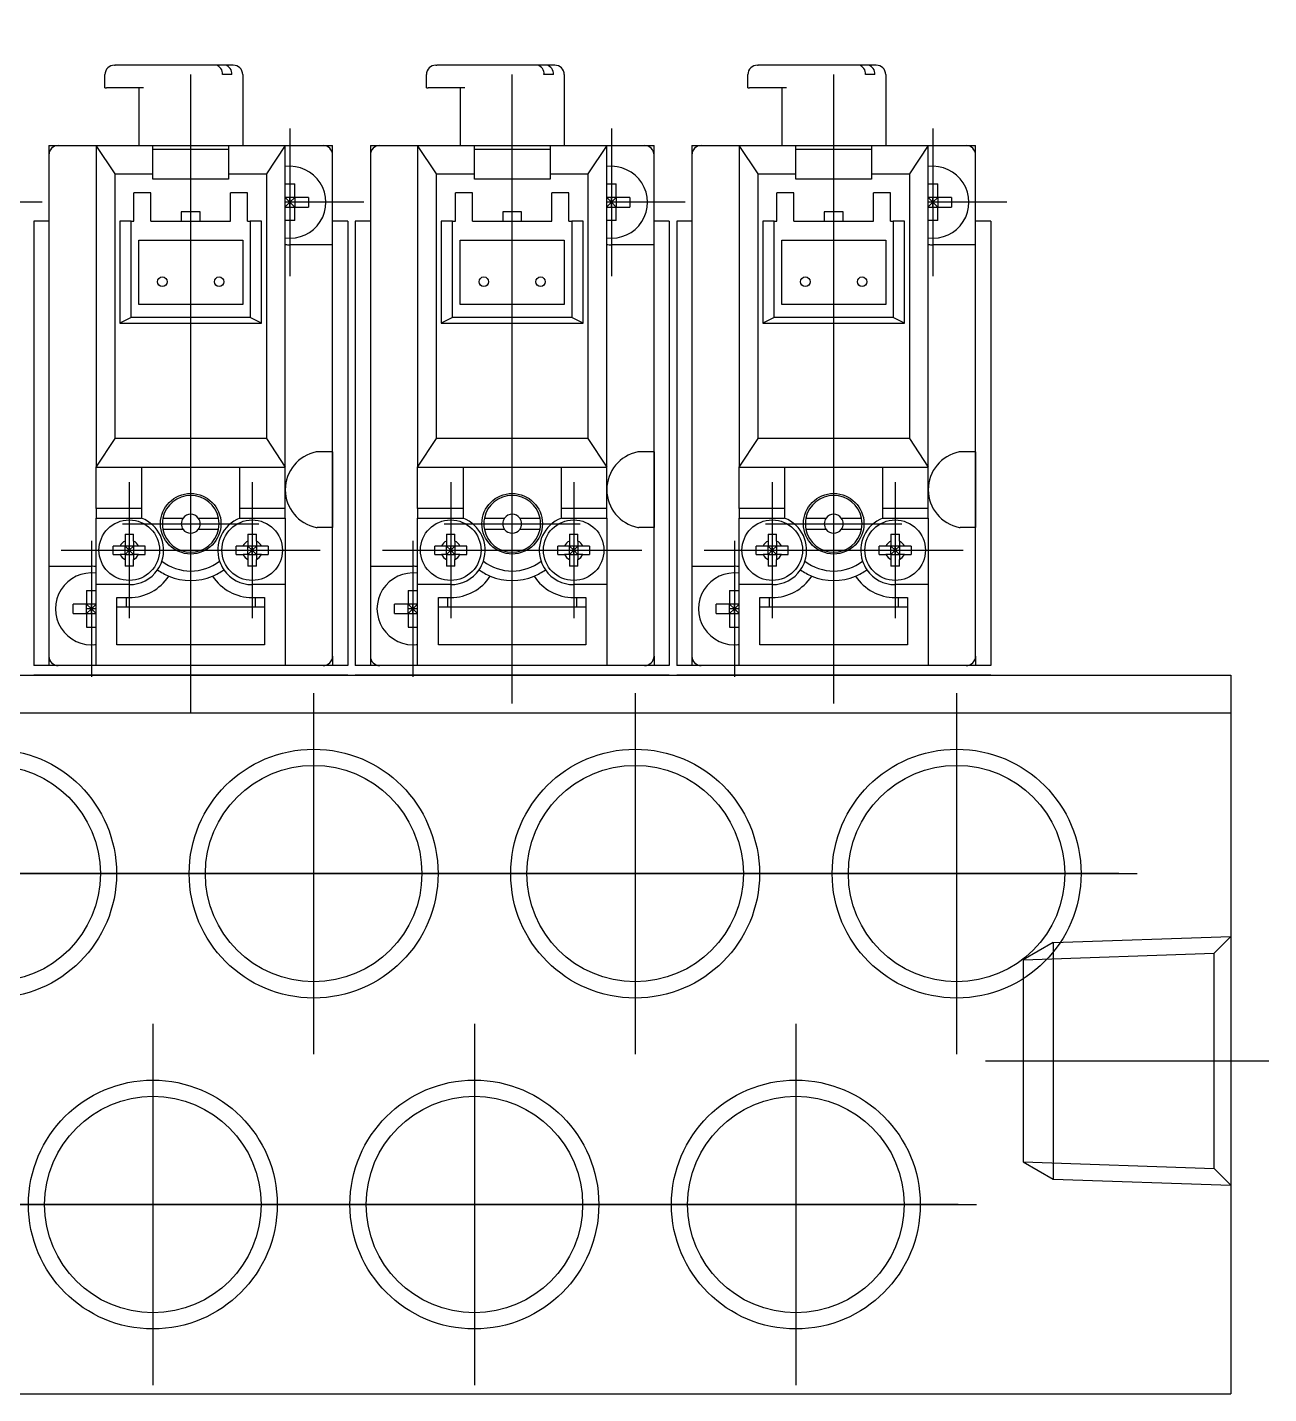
# Model space of a CAD drawing. Extents: x -256 to 129, y -314 to 36.
# Drawn here: x 63.4 to 129, y -264.9 to -192.6 of the extents above; entities that cross this region are included whole.
import ezdxf

# ---------------------------------------------------------------- set-up
doc = ezdxf.new("R2010")
doc.units = 0
doc.linetypes.add('CENTER', pattern=[50.8, 31.75, -6.35, 6.35, -6.35])
doc.linetypes.add('DASHED', pattern=[19.05, 12.7, -6.35])
doc.layers.get('0').update_dxf_attribs({"linetype": 'CONTINUOUS'})
doc.layers.add('CENTER', color=1, linetype='CENTER')

msp = doc.modelspace()

# ---------------------------------------------------------------- linework, layer by layer
at = {"color": 7, "linetype": 'CONTINUOUS'}
for p, q in [((67.964, -194.635), (68.01, -194.635)), ((74.25, -194.635), (68.01, -194.635)), ((84.964, -194.635), (85.01, -194.635)), ((91.25, -194.635), (85.01, -194.635)), ((101.964, -194.635), (102.01, -194.635)), ((108.25, -194.635), (102.01, -194.635)), ((67.464, -195.835), (67.464, -195.135)), ((74.176, -195.135), (73.681, -195.135)), ((74.75, -195.135), (74.75, -198.885)), ((84.464, -195.835), (84.464, -195.135)), ((91.176, -195.135), (90.681, -195.135)), ((91.75, -195.135), (91.75, -198.885)), ((101.464, -195.835), (101.464, -195.135)), ((108.176, -195.135), (107.681, -195.135)), ((108.75, -195.135), (108.75, -198.885)), ((67.464, -195.835), (67.555, -195.835)), ((69.498, -195.835), (67.555, -195.835)), ((69.25, -195.835), (69.25, -198.885)), ((84.464, -195.835), (84.555, -195.835)), ((86.498, -195.835), (84.555, -195.835)), ((86.25, -195.835), (86.25, -198.885)), ((101.464, -195.835), (101.555, -195.835)), ((103.498, -195.835), (101.555, -195.835)), ((103.25, -195.835), (103.25, -198.885)), ((64.5, -198.885), (64.5, -226.385)), ((64.5, -198.885), (79.5, -198.885)), ((68, -200.385), (67, -198.885)), ((67, -198.885), (67, -215.885)), ((70, -200.385), (70, -198.885)), ((70, -199.085), (74, -199.085)), ((74, -198.885), (74, -200.385)), ((77, -198.885), (76, -200.385)), ((77, -215.885), (77, -198.885)), ((79.5, -225.885), (79.5, -198.885)), ((81.5, -198.885), (81.5, -226.385)), ((81.5, -198.885), (96.5, -198.885)), ((85, -200.385), (84, -198.885)), ((84, -198.885), (84, -215.885)), ((87, -200.385), (87, -198.885)), ((87, -199.085), (91, -199.085)), ((91, -198.885), (91, -200.385)), ((94, -198.885), (93, -200.385)), ((94, -215.885), (94, -198.885)), ((96.5, -225.885), (96.5, -198.885)), ((98.5, -198.885), (98.5, -226.385)), ((98.5, -198.885), (113.5, -198.885)), ((102, -200.385), (101, -198.885)), ((101, -198.885), (101, -215.885)), ((104, -200.385), (104, -198.885)), ((104, -199.085), (108, -199.085)), ((108, -198.885), (108, -200.385)), ((111, -198.885), (110, -200.385)), ((111, -215.885), (111, -198.885)), ((113.5, -225.885), (113.5, -198.885)), ((68, -200.385), (70, -200.385)), ((68, -214.385), (68, -200.385)), ((70, -200.668), (70, -200.385)), ((74, -200.668), (70, -200.668)), ((74, -200.385), (74, -200.668)), ((74, -200.385), (76, -200.385)), ((76, -200.385), (76, -214.385)), ((85, -200.385), (87, -200.385)), ((85, -214.385), (85, -200.385)), ((87, -200.668), (87, -200.385)), ((91, -200.668), (87, -200.668)), ((91, -200.385), (91, -200.668)), ((91, -200.385), (93, -200.385)), ((93, -200.385), (93, -214.385)), ((102, -200.385), (104, -200.385)), ((102, -214.385), (102, -200.385)), ((104, -200.668), (104, -200.385)), ((108, -200.668), (104, -200.668)), ((108, -200.385), (108, -200.668)), ((108, -200.385), (110, -200.385)), ((110, -200.385), (110, -214.385)), ((69, -202.885), (69, -201.385)), ((69.9, -201.385), (69, -201.385)), ((69.9, -202.885), (69.9, -201.385)), ((74.1, -202.885), (74.1, -201.385)), ((75, -201.385), (74.1, -201.385)), ((75, -202.885), (75, -201.385)), ((77, -200.913), (77.503, -200.913)), ((77.503, -201.633), (77.503, -200.913)), ((86, -202.885), (86, -201.385)), ((86.9, -201.385), (86, -201.385)), ((86.9, -202.885), (86.9, -201.385)), ((91.1, -202.885), (91.1, -201.385)), ((92, -201.385), (91.1, -201.385)), ((92, -202.885), (92, -201.385)), ((94, -200.913), (94.503, -200.913)), ((94.503, -201.633), (94.503, -200.913)), ((103, -202.885), (103, -201.385)), ((103.9, -201.385), (103, -201.385)), ((103.9, -202.885), (103.9, -201.385)), ((108.1, -202.885), (108.1, -201.385)), ((109, -201.385), (108.1, -201.385)), ((109, -202.885), (109, -201.385)), ((111, -200.913), (111.503, -200.913)), ((111.503, -201.633), (111.503, -200.913)), ((77.503, -201.633), (77, -201.633)), ((77, -201.635), (77.25, -201.885)), ((77.25, -201.885), (77, -201.885)), ((77.25, -201.885), (77, -202.135)), ((77, -202.138), (77.503, -202.138)), ((77.503, -201.633), (77.25, -201.885)), ((77.25, -201.885), (77.25, -201.633)), ((77.503, -202.138), (77.25, -201.885)), ((77.25, -202.138), (77.25, -201.885)), ((78.222, -201.633), (77.503, -201.633)), ((77.503, -201.633), (77.503, -202.138)), ((77.503, -202.138), (78.222, -202.138)), ((77.503, -202.857), (77.503, -202.138)), ((78.222, -201.633), (78.222, -202.138)), ((94.503, -201.633), (94, -201.633)), ((94, -201.635), (94.25, -201.885)), ((94.25, -201.885), (94, -201.885)), ((94.25, -201.885), (94, -202.135)), ((94, -202.138), (94.503, -202.138)), ((94.503, -201.633), (94.25, -201.885)), ((94.25, -201.885), (94.25, -201.633)), ((94.503, -202.138), (94.25, -201.885)), ((94.25, -202.138), (94.25, -201.885)), ((95.222, -201.633), (94.503, -201.633)), ((94.503, -201.633), (94.503, -202.138)), ((94.503, -202.138), (95.222, -202.138)), ((94.503, -202.857), (94.503, -202.138)), ((95.222, -201.633), (95.222, -202.138)), ((111.503, -201.633), (111, -201.633)), ((111, -201.635), (111.25, -201.885)), ((111.25, -201.885), (111, -201.885)), ((111.25, -201.885), (111, -202.135)), ((111, -202.138), (111.503, -202.138)), ((111.503, -201.633), (111.25, -201.885)), ((111.25, -201.885), (111.25, -201.633)), ((111.503, -202.138), (111.25, -201.885)), ((111.25, -202.138), (111.25, -201.885)), ((112.222, -201.633), (111.503, -201.633)), ((111.503, -201.633), (111.503, -202.138)), ((111.503, -202.138), (112.222, -202.138)), ((111.503, -202.857), (111.503, -202.138)), ((112.222, -201.633), (112.222, -202.138)), ((64.5, -202.885), (63.7, -202.885)), ((63.7, -202.885), (63.7, -226.385)), ((68.85, -202.885), (68.25, -202.885)), ((68.25, -202.885), (68.25, -208.285)), ((68.85, -202.885), (69, -202.885)), ((68.85, -207.985), (68.85, -202.885)), ((69.9, -202.885), (74.1, -202.885)), ((72.5, -202.385), (71.5, -202.385)), ((71.5, -202.385), (71.5, -202.885)), ((72.5, -202.885), (72.5, -202.385)), ((75, -202.885), (75.15, -202.885)), ((75.75, -202.885), (75.15, -202.885)), ((75.15, -202.885), (75.15, -207.985)), ((75.75, -208.285), (75.75, -202.885)), ((77.503, -202.857), (77, -202.857)), ((80.3, -202.885), (79.5, -202.885)), ((80.3, -202.885), (80.3, -226.385)), ((81.5, -202.885), (80.7, -202.885)), ((80.7, -202.885), (80.7, -226.385)), ((85.85, -202.885), (85.25, -202.885)), ((85.25, -202.885), (85.25, -208.285)), ((85.85, -202.885), (86, -202.885)), ((85.85, -207.985), (85.85, -202.885)), ((86.9, -202.885), (91.1, -202.885)), ((89.5, -202.385), (88.5, -202.385)), ((88.5, -202.385), (88.5, -202.885)), ((89.5, -202.885), (89.5, -202.385)), ((92, -202.885), (92.15, -202.885)), ((92.75, -202.885), (92.15, -202.885)), ((92.15, -202.885), (92.15, -207.985)), ((92.75, -208.285), (92.75, -202.885)), ((94.503, -202.857), (94, -202.857)), ((97.3, -202.885), (96.5, -202.885)), ((97.3, -202.885), (97.3, -226.385)), ((98.5, -202.885), (97.7, -202.885)), ((97.7, -202.885), (97.7, -226.385)), ((102.85, -202.885), (102.25, -202.885)), ((102.25, -202.885), (102.25, -208.285)), ((102.85, -202.885), (103, -202.885)), ((102.85, -207.985), (102.85, -202.885)), ((103.9, -202.885), (108.1, -202.885)), ((106.5, -202.385), (105.5, -202.385)), ((105.5, -202.385), (105.5, -202.885)), ((106.5, -202.885), (106.5, -202.385)), ((109, -202.885), (109.15, -202.885)), ((109.75, -202.885), (109.15, -202.885)), ((109.15, -202.885), (109.15, -207.985)), ((109.75, -208.285), (109.75, -202.885)), ((111.503, -202.857), (111, -202.857)), ((114.3, -202.885), (113.5, -202.885)), ((114.3, -202.885), (114.3, -226.385)), ((69.25, -207.285), (69.25, -203.885)), ((69.25, -203.885), (74.75, -203.885)), ((74.75, -203.885), (74.75, -207.285)), ((79.5, -204.135), (77.25, -204.135)), ((86.25, -207.285), (86.25, -203.885)), ((86.25, -203.885), (91.75, -203.885)), ((91.75, -203.885), (91.75, -207.285)), ((96.5, -204.135), (94.25, -204.135)), ((103.25, -207.285), (103.25, -203.885)), ((103.25, -203.885), (108.75, -203.885)), ((108.75, -203.885), (108.75, -207.285)), ((113.5, -204.135), (111.25, -204.135)), ((74.75, -207.285), (69.25, -207.285)), ((91.75, -207.285), (86.25, -207.285)), ((108.75, -207.285), (103.25, -207.285)), ((68.85, -207.985), (68.25, -208.285)), ((75.15, -207.985), (68.85, -207.985)), ((75.75, -208.285), (75.15, -207.985)), ((85.85, -207.985), (85.25, -208.285)), ((92.15, -207.985), (85.85, -207.985)), ((92.75, -208.285), (92.15, -207.985)), ((102.85, -207.985), (102.25, -208.285)), ((109.15, -207.985), (102.85, -207.985)), ((109.75, -208.285), (109.15, -207.985)), ((68.25, -208.285), (75.75, -208.285)), ((85.25, -208.285), (92.75, -208.285)), ((102.25, -208.285), (109.75, -208.285)), ((67, -215.885), (68, -214.385)), ((76, -214.385), (68, -214.385)), ((76, -214.385), (77, -215.885)), ((84, -215.885), (85, -214.385)), ((93, -214.385), (85, -214.385)), ((93, -214.385), (94, -215.885)), ((101, -215.885), (102, -214.385)), ((110, -214.385), (102, -214.385)), ((110, -214.385), (111, -215.885)), ((79.5, -215.085), (78.69, -215.085)), ((79.5, -215.085), (79.5, -219.085)), ((96.5, -215.085), (95.69, -215.085)), ((96.5, -215.085), (96.5, -219.085)), ((113.5, -215.085), (112.69, -215.085)), ((113.5, -215.085), (113.5, -219.085)), ((67, -218.085), (67, -215.885)), ((67, -215.885), (77, -215.885)), ((69.4, -215.885), (69.4, -218.585)), ((74.6, -218.585), (74.6, -215.885)), ((77, -218.085), (77, -215.885)), ((84, -218.085), (84, -215.885)), ((84, -215.885), (94, -215.885)), ((86.4, -215.885), (86.4, -218.585)), ((91.6, -218.585), (91.6, -215.885)), ((94, -218.085), (94, -215.885)), ((101, -218.085), (101, -215.885)), ((101, -215.885), (111, -215.885)), ((103.4, -215.885), (103.4, -218.585)), ((108.6, -218.585), (108.6, -215.885)), ((111, -218.085), (111, -215.885)), ((67, -218.085), (67, -218.585)), ((69.4, -218.085), (67, -218.085)), ((77, -218.085), (74.6, -218.085)), ((77, -218.585), (77, -218.085)), ((84, -218.085), (84, -218.585)), ((86.4, -218.085), (84, -218.085)), ((94, -218.085), (91.6, -218.085)), ((94, -218.585), (94, -218.085)), ((101, -218.085), (101, -218.585)), ((103.4, -218.085), (101, -218.085)), ((111, -218.085), (108.6, -218.085)), ((111, -218.585), (111, -218.085)), ((67, -222.105), (67, -218.585)), ((67, -218.585), (69.4, -218.585)), ((70.53, -218.585), (71.6, -218.585)), ((72.4, -218.585), (73.47, -218.585)), ((74.6, -218.585), (77, -218.585)), ((77, -218.585), (77, -222.105)), ((84, -222.105), (84, -218.585)), ((84, -218.585), (86.4, -218.585)), ((87.53, -218.585), (88.6, -218.585)), ((89.4, -218.585), (90.47, -218.585)), ((91.6, -218.585), (94, -218.585)), ((94, -218.585), (94, -222.105)), ((101, -222.105), (101, -218.585)), ((101, -218.585), (103.4, -218.585)), ((104.53, -218.585), (105.6, -218.585)), ((106.4, -218.585), (107.47, -218.585)), ((108.6, -218.585), (111, -218.585)), ((111, -218.585), (111, -222.105)), ((68.527, -219.442), (68.527, -219.8)), ((68.527, -219.442), (68.972, -219.442)), ((68.972, -219.8), (68.972, -219.442)), ((71.6, -219.185), (70.53, -219.185)), ((73.47, -219.185), (72.4, -219.185)), ((75.027, -219.442), (75.027, -219.8)), ((75.027, -219.442), (75.472, -219.442)), ((75.472, -219.8), (75.472, -219.442)), ((79.5, -219.085), (78.69, -219.085)), ((85.527, -219.442), (85.527, -219.8)), ((85.527, -219.442), (85.972, -219.442)), ((85.972, -219.8), (85.972, -219.442)), ((88.6, -219.185), (87.53, -219.185)), ((90.47, -219.185), (89.4, -219.185)), ((92.027, -219.442), (92.027, -219.8)), ((92.027, -219.442), (92.472, -219.442)), ((92.472, -219.8), (92.472, -219.442)), ((96.5, -219.085), (95.69, -219.085)), ((102.527, -219.442), (102.527, -219.8)), ((102.527, -219.442), (102.972, -219.442)), ((102.972, -219.8), (102.972, -219.442)), ((105.6, -219.185), (104.53, -219.185)), ((107.47, -219.185), (106.4, -219.185)), ((109.027, -219.442), (109.027, -219.8)), ((109.027, -219.442), (109.472, -219.442)), ((109.472, -219.8), (109.472, -219.442)), ((113.5, -219.085), (112.69, -219.085)), ((68.264, -220.063), (67.907, -220.063)), ((67.907, -220.508), (67.907, -220.063)), ((68.527, -220.063), (68.264, -220.063)), ((68.527, -219.8), (68.527, -220.063)), ((68.528, -220.508), (68.527, -220.063)), ((68.972, -220.063), (68.527, -220.063)), ((68.527, -220.063), (68.75, -220.285)), ((68.528, -220.285), (68.75, -220.285)), ((68.75, -220.285), (68.528, -220.508)), ((68.75, -220.285), (68.972, -220.063)), ((68.75, -220.285), (68.75, -220.063)), ((68.75, -220.285), (68.972, -220.285)), ((68.973, -220.508), (68.75, -220.285)), ((68.75, -220.508), (68.75, -220.285)), ((68.972, -219.8), (68.972, -220.063)), ((69.235, -220.063), (68.972, -220.063)), ((68.972, -220.063), (68.973, -220.508)), ((69.593, -220.062), (69.235, -220.063)), ((69.593, -220.507), (69.593, -220.062)), ((74.764, -220.063), (74.407, -220.063)), ((74.407, -220.508), (74.407, -220.063)), ((75.027, -220.063), (74.764, -220.063)), ((75.027, -219.8), (75.027, -220.063)), ((75.028, -220.508), (75.027, -220.063)), ((75.472, -220.063), (75.027, -220.063)), ((75.027, -220.063), (75.25, -220.285)), ((75.028, -220.285), (75.25, -220.285)), ((75.25, -220.285), (75.028, -220.508)), ((75.25, -220.285), (75.472, -220.063)), ((75.25, -220.285), (75.25, -220.063)), ((75.25, -220.285), (75.472, -220.285)), ((75.473, -220.508), (75.25, -220.285)), ((75.25, -220.508), (75.25, -220.285)), ((75.472, -219.8), (75.472, -220.063)), ((75.735, -220.063), (75.472, -220.063)), ((75.472, -220.063), (75.473, -220.508)), ((76.093, -220.062), (75.735, -220.063)), ((76.093, -220.062), (76.093, -220.507)), ((85.264, -220.063), (84.907, -220.063)), ((84.907, -220.508), (84.907, -220.063)), ((85.527, -220.063), (85.264, -220.063)), ((85.527, -219.8), (85.527, -220.063)), ((85.528, -220.508), (85.527, -220.063)), ((85.972, -220.063), (85.527, -220.063)), ((85.527, -220.063), (85.75, -220.285)), ((85.528, -220.285), (85.75, -220.285)), ((85.75, -220.285), (85.528, -220.508)), ((85.75, -220.285), (85.972, -220.063)), ((85.75, -220.285), (85.75, -220.063)), ((85.75, -220.285), (85.972, -220.285)), ((85.973, -220.508), (85.75, -220.285)), ((85.75, -220.508), (85.75, -220.285)), ((85.972, -219.8), (85.972, -220.063)), ((86.235, -220.063), (85.972, -220.063)), ((85.972, -220.063), (85.973, -220.508)), ((86.593, -220.062), (86.235, -220.063)), ((86.593, -220.507), (86.593, -220.062)), ((91.764, -220.063), (91.407, -220.063)), ((91.407, -220.508), (91.407, -220.063)), ((92.027, -220.063), (91.764, -220.063)), ((92.027, -219.8), (92.027, -220.063)), ((92.028, -220.508), (92.027, -220.063)), ((92.472, -220.063), (92.027, -220.063)), ((92.027, -220.063), (92.25, -220.285)), ((92.028, -220.285), (92.25, -220.285)), ((92.25, -220.285), (92.028, -220.508)), ((92.25, -220.285), (92.472, -220.063)), ((92.25, -220.285), (92.25, -220.063)), ((92.25, -220.285), (92.472, -220.285)), ((92.473, -220.508), (92.25, -220.285)), ((92.25, -220.508), (92.25, -220.285)), ((92.472, -219.8), (92.472, -220.063)), ((92.735, -220.063), (92.472, -220.063)), ((92.472, -220.063), (92.473, -220.508)), ((93.093, -220.062), (92.735, -220.063)), ((93.093, -220.062), (93.093, -220.507)), ((102.264, -220.063), (101.907, -220.063)), ((101.907, -220.508), (101.907, -220.063)), ((102.527, -220.063), (102.264, -220.063)), ((102.527, -219.8), (102.527, -220.063)), ((102.528, -220.508), (102.527, -220.063)), ((102.972, -220.063), (102.527, -220.063)), ((102.527, -220.063), (102.75, -220.285)), ((102.528, -220.285), (102.75, -220.285)), ((102.75, -220.285), (102.528, -220.508)), ((102.75, -220.285), (102.972, -220.063)), ((102.75, -220.285), (102.75, -220.063)), ((102.75, -220.285), (102.972, -220.285)), ((102.973, -220.508), (102.75, -220.285)), ((102.75, -220.508), (102.75, -220.285)), ((102.972, -219.8), (102.972, -220.063)), ((103.235, -220.063), (102.972, -220.063)), ((102.972, -220.063), (102.973, -220.508)), ((103.593, -220.062), (103.235, -220.063)), ((103.593, -220.507), (103.593, -220.062)), ((108.764, -220.063), (108.407, -220.063)), ((108.407, -220.508), (108.407, -220.063)), ((109.027, -220.063), (108.764, -220.063)), ((109.027, -219.8), (109.027, -220.063)), ((109.028, -220.508), (109.027, -220.063)), ((109.472, -220.063), (109.027, -220.063)), ((109.027, -220.063), (109.25, -220.285)), ((109.028, -220.285), (109.25, -220.285)), ((109.25, -220.285), (109.028, -220.508)), ((109.25, -220.285), (109.472, -220.063)), ((109.25, -220.285), (109.25, -220.063)), ((109.25, -220.285), (109.472, -220.285)), ((109.473, -220.508), (109.25, -220.285)), ((109.25, -220.508), (109.25, -220.285)), ((109.472, -219.8), (109.472, -220.063)), ((109.735, -220.063), (109.472, -220.063)), ((109.472, -220.063), (109.473, -220.508)), ((110.093, -220.062), (109.735, -220.063)), ((110.093, -220.062), (110.093, -220.507)), ((67.907, -220.508), (68.265, -220.508)), ((68.528, -220.508), (68.265, -220.508)), ((68.528, -220.508), (68.528, -220.771)), ((68.528, -220.508), (68.973, -220.508)), ((68.528, -220.771), (68.528, -221.129)), ((68.973, -220.508), (68.973, -220.771)), ((69.236, -220.508), (68.973, -220.508)), ((68.973, -221.128), (68.973, -220.771)), ((69.236, -220.508), (69.593, -220.507)), ((74.407, -220.508), (74.765, -220.508)), ((75.028, -220.508), (74.765, -220.508)), ((75.028, -220.508), (75.028, -220.771)), ((75.028, -220.508), (75.473, -220.508)), ((75.028, -220.771), (75.028, -221.129)), ((75.473, -220.508), (75.473, -220.771)), ((75.736, -220.508), (75.473, -220.508)), ((75.473, -221.128), (75.473, -220.771)), ((75.736, -220.508), (76.093, -220.507)), ((84.907, -220.508), (85.265, -220.508)), ((85.528, -220.508), (85.265, -220.508)), ((85.528, -220.508), (85.528, -220.771)), ((85.528, -220.508), (85.973, -220.508)), ((85.528, -220.771), (85.528, -221.129)), ((85.973, -220.508), (85.973, -220.771)), ((86.236, -220.508), (85.973, -220.508)), ((85.973, -221.128), (85.973, -220.771)), ((86.236, -220.508), (86.593, -220.507)), ((91.407, -220.508), (91.765, -220.508)), ((92.028, -220.508), (91.765, -220.508)), ((92.028, -220.508), (92.028, -220.771)), ((92.028, -220.508), (92.473, -220.508)), ((92.028, -220.771), (92.028, -221.129)), ((92.473, -220.508), (92.473, -220.771)), ((92.736, -220.508), (92.473, -220.508)), ((92.473, -221.128), (92.473, -220.771)), ((92.736, -220.508), (93.093, -220.507)), ((101.907, -220.508), (102.265, -220.508)), ((102.528, -220.508), (102.265, -220.508)), ((102.528, -220.508), (102.528, -220.771)), ((102.528, -220.508), (102.973, -220.508)), ((102.528, -220.771), (102.528, -221.129)), ((102.973, -220.508), (102.973, -220.771)), ((103.236, -220.508), (102.973, -220.508)), ((102.973, -221.128), (102.973, -220.771)), ((103.236, -220.508), (103.593, -220.507)), ((108.407, -220.508), (108.765, -220.508)), ((109.028, -220.508), (108.765, -220.508)), ((109.028, -220.508), (109.028, -220.771)), ((109.028, -220.508), (109.473, -220.508)), ((109.028, -220.771), (109.028, -221.129)), ((109.473, -220.508), (109.473, -220.771)), ((109.736, -220.508), (109.473, -220.508)), ((109.473, -221.128), (109.473, -220.771)), ((109.736, -220.508), (110.093, -220.507)), ((64.5, -221.135), (66.75, -221.135)), ((68.973, -221.128), (68.528, -221.129)), ((75.473, -221.128), (75.028, -221.129)), ((81.5, -221.135), (83.75, -221.135)), ((85.973, -221.128), (85.528, -221.129)), ((92.473, -221.128), (92.028, -221.129)), ((98.5, -221.135), (100.75, -221.135)), ((102.973, -221.128), (102.528, -221.129)), ((109.473, -221.128), (109.028, -221.129)), ((66.498, -222.413), (66.498, -223.133)), ((66.498, -222.413), (67, -222.413)), ((68.75, -222.105), (67, -222.105)), ((67, -226.385), (67, -222.105)), ((77, -222.105), (75.25, -222.105)), ((77, -222.105), (77, -226.385)), ((83.498, -222.413), (83.498, -223.133)), ((83.498, -222.413), (84, -222.413)), ((85.75, -222.105), (84, -222.105)), ((84, -226.385), (84, -222.105)), ((94, -222.105), (92.25, -222.105)), ((94, -222.105), (94, -226.385)), ((100.498, -222.413), (100.498, -223.133)), ((100.498, -222.413), (101, -222.413)), ((102.75, -222.105), (101, -222.105)), ((101, -226.385), (101, -222.105)), ((111, -222.105), (109.25, -222.105)), ((111, -222.105), (111, -226.385)), ((66.498, -223.133), (65.778, -223.133)), ((65.778, -223.638), (65.778, -223.133)), ((66.498, -223.133), (66.75, -223.385)), ((67, -223.133), (66.498, -223.133)), ((66.498, -223.638), (66.498, -223.133)), ((66.75, -223.385), (66.75, -223.133)), ((67, -223.135), (66.75, -223.385)), ((68.1, -225.285), (68.1, -222.785)), ((68.1, -222.785), (68.75, -222.785)), ((68.6, -223.285), (68.6, -222.785)), ((75.25, -222.785), (75.9, -222.785)), ((75.4, -222.785), (75.4, -223.285)), ((75.9, -222.785), (75.9, -225.285)), ((83.498, -223.133), (82.778, -223.133)), ((82.778, -223.638), (82.778, -223.133)), ((83.498, -223.133), (83.75, -223.385)), ((84, -223.133), (83.498, -223.133)), ((83.498, -223.638), (83.498, -223.133)), ((83.75, -223.385), (83.75, -223.133)), ((84, -223.135), (83.75, -223.385)), ((85.1, -225.285), (85.1, -222.785)), ((85.1, -222.785), (85.75, -222.785)), ((85.6, -223.285), (85.6, -222.785)), ((92.25, -222.785), (92.9, -222.785)), ((92.4, -222.785), (92.4, -223.285)), ((92.9, -222.785), (92.9, -225.285)), ((100.498, -223.133), (99.778, -223.133)), ((99.778, -223.638), (99.778, -223.133)), ((100.498, -223.133), (100.75, -223.385)), ((101, -223.133), (100.498, -223.133)), ((100.498, -223.638), (100.498, -223.133)), ((100.75, -223.385), (100.75, -223.133)), ((101, -223.135), (100.75, -223.385)), ((102.1, -225.285), (102.1, -222.785)), ((102.1, -222.785), (102.75, -222.785)), ((102.6, -223.285), (102.6, -222.785)), ((109.25, -222.785), (109.9, -222.785)), ((109.4, -222.785), (109.4, -223.285)), ((109.9, -222.785), (109.9, -225.285)), ((65.778, -223.638), (66.498, -223.638)), ((66.75, -223.385), (66.498, -223.385)), ((66.75, -223.385), (66.498, -223.638)), ((66.498, -223.638), (66.498, -224.357)), ((66.498, -223.638), (67, -223.638)), ((67, -223.385), (66.75, -223.385)), ((67, -223.635), (66.75, -223.385)), ((66.75, -223.638), (66.75, -223.385)), ((68.1, -223.285), (75.9, -223.285)), ((82.778, -223.638), (83.498, -223.638)), ((83.75, -223.385), (83.498, -223.385)), ((83.75, -223.385), (83.498, -223.638)), ((83.498, -223.638), (83.498, -224.357)), ((83.498, -223.638), (84, -223.638)), ((84, -223.385), (83.75, -223.385)), ((84, -223.635), (83.75, -223.385)), ((83.75, -223.638), (83.75, -223.385)), ((85.1, -223.285), (92.9, -223.285)), ((99.778, -223.638), (100.498, -223.638)), ((100.75, -223.385), (100.498, -223.385)), ((100.75, -223.385), (100.498, -223.638)), ((100.498, -223.638), (100.498, -224.357)), ((100.498, -223.638), (101, -223.638)), ((101, -223.385), (100.75, -223.385)), ((101, -223.635), (100.75, -223.385)), ((100.75, -223.638), (100.75, -223.385)), ((102.1, -223.285), (109.9, -223.285)), ((66.498, -224.357), (67, -224.357)), ((83.498, -224.357), (84, -224.357)), ((100.498, -224.357), (101, -224.357)), ((75.9, -225.285), (68.1, -225.285)), ((92.9, -225.285), (85.1, -225.285)), ((109.9, -225.285), (102.1, -225.285)), ((79.5, -225.885), (79.5, -226.385)), ((96.5, -225.885), (96.5, -226.385)), ((113.5, -225.885), (113.5, -226.385)), ((80.3, -226.385), (63.7, -226.385)), ((97.3, -226.385), (80.7, -226.385)), ((114.3, -226.385), (97.7, -226.385)), ((0, -226.885), (127, -226.885)), ((63.7, -226.885), (80.3, -226.885)), ((80.3, -226.885), (63.7, -226.885)), ((80.7, -226.885), (97.3, -226.885)), ((97.3, -226.885), (80.7, -226.885)), ((97.7, -226.885), (114.3, -226.885)), ((114.3, -226.885), (97.7, -226.885)), ((127, -226.885), (127, -264.885)), ((0, -228.885), (127, -228.885)), ((0, -264.885), (127, -264.885))]:
    msp.add_line(p, q, dxfattribs=at)
at = {"color": 3, "linetype": 'DASHED'}
for p, q in [((117.6, -241.035), (116.022, -241.946)), ((117.6, -241.035), (127, -240.707)), ((117.6, -241.035), (117.6, -253.535)), ((126.113, -241.594), (127, -240.707)), ((116.022, -241.946), (126.113, -241.594)), ((116.022, -241.946), (116.022, -252.624)), ((126.113, -252.977), (126.113, -241.594)), ((116.022, -252.624), (117.6, -253.535)), ((116.022, -252.624), (126.113, -252.977)), ((117.6, -253.535), (127, -253.864)), ((126.113, -252.977), (127, -253.864))]:
    msp.add_line(p, q, dxfattribs=at)
at = {"color": 7, "linetype": 'CONTINUOUS'}
for centre, radius in [((70.5, -206.085), 0.25), ((73.5, -206.085), 0.25), ((87.5, -206.085), 0.25), ((90.5, -206.085), 0.25), ((104.5, -206.085), 0.25), ((107.5, -206.085), 0.25), ((72, -218.885), 1.6), ((89, -218.885), 1.6), ((106, -218.885), 1.6), ((68.75, -220.285), 1.6), ((75.25, -220.285), 1.6), ((85.75, -220.285), 1.6), ((92.25, -220.285), 1.6), ((102.75, -220.285), 1.6), ((109.25, -220.285), 1.6), ((61.5, -237.385), 5.723), ((78.5, -237.385), 5.723), ((95.5, -237.385), 5.723), ((112.5, -237.385), 5.723), ((70, -254.885), 5.723), ((87, -254.885), 5.723), ((104, -254.885), 5.723)]:
    msp.add_circle(centre, radius, dxfattribs=at)
at = {"color": 3, "linetype": 'CONTINUOUS'}
for centre in [(61.5, -237.385), (78.5, -237.385), (95.5, -237.385), (112.5, -237.385), (70, -254.885), (87, -254.885), (104, -254.885)]:
    msp.add_circle(centre, 6.579, dxfattribs=at)
at = {"color": 7, "linetype": 'CONTINUOUS'}
for centre, radius, start, end in [((67.964, -195.135), 0.5, 90, 180), ((73.23, -195.079), 0.454, 352.92746, 77.8444), ((73.726, -195.079), 0.453, 352.86729, 78.20259), ((74.25, -195.135), 0.5, 0, 90), ((84.964, -195.135), 0.5, 90, 180), ((90.23, -195.079), 0.454, 352.92746, 77.8444), ((90.726, -195.079), 0.453, 352.86729, 78.20259), ((91.25, -195.135), 0.5, 0, 90), ((101.964, -195.135), 0.5, 90, 180), ((107.23, -195.079), 0.454, 352.92746, 77.8444), ((107.726, -195.079), 0.453, 352.86729, 78.20259), ((108.25, -195.135), 0.5, 0, 90), ((65, -199.385), 0.5, 90, 180), ((79, -199.385), 0.5, 0, 90), ((82, -199.385), 0.5, 90, 180), ((96, -199.385), 0.5, 0, 90), ((99, -199.385), 0.5, 90, 180), ((113, -199.385), 0.5, 0, 90), ((77.25, -201.885), 1.9, 262.43916, 97.56084), ((94.25, -201.885), 1.9, 262.43916, 97.56084), ((111.25, -201.885), 1.9, 262.43916, 97.56084), ((77.25, -201.885), 2.25, 263.62063, 270), ((94.25, -201.885), 2.25, 263.62063, 270), ((111.25, -201.885), 2.25, 263.62063, 270), ((79.033, -217.085), 2.033, 101.09087, 258.90913), ((78.69, -215.335), 0.25, 90, 101.00666), ((96.033, -217.085), 2.033, 101.09087, 258.90913), ((95.69, -215.335), 0.25, 90, 101.00666), ((113.033, -217.085), 2.033, 101.09087, 258.90913), ((112.69, -215.335), 0.25, 90, 101.00666), ((72, -218.885), 1.5, 11.53696, 168.46304), ((89, -218.885), 1.5, 11.53696, 168.46304), ((106, -218.885), 1.5, 11.53696, 168.46304), ((68.75, -220.285), 1.82, 341.38812, 69.07517), ((72, -218.885), 1.5, 168.46304, 191.53696), ((72, -218.885), 0.5, 143.1301, 216.8699), ((72, -218.885), 0.5, 36.8699, 143.1301), ((72, -218.885), 0.5, 323.1301, 36.8699), ((75.25, -220.285), 1.82, 110.92483, 198.61188), ((72, -218.885), 1.5, 348.46304, 11.53696), ((85.75, -220.285), 1.82, 341.38812, 69.07517), ((89, -218.885), 1.5, 168.46304, 191.53696), ((89, -218.885), 0.5, 143.1301, 216.8699), ((89, -218.885), 0.5, 36.8699, 143.1301), ((89, -218.885), 0.5, 323.1301, 36.8699), ((92.25, -220.285), 1.82, 110.92483, 198.61188), ((89, -218.885), 1.5, 348.46304, 11.53696), ((102.75, -220.285), 1.82, 341.38812, 69.07517), ((106, -218.885), 1.5, 168.46304, 191.53696), ((106, -218.885), 0.5, 143.1301, 216.8699), ((106, -218.885), 0.5, 36.8699, 143.1301), ((106, -218.885), 0.5, 323.1301, 36.8699), ((109.25, -220.285), 1.82, 110.92483, 198.61188), ((106, -218.885), 1.5, 348.46304, 11.53696), ((72, -218.885), 1.5, 191.53696, 348.46304), ((72, -218.885), 0.5, 216.8699, 323.1301), ((78.69, -218.835), 0.25, 258.99334, 270), ((89, -218.885), 1.5, 191.53696, 348.46304), ((89, -218.885), 0.5, 216.8699, 323.1301), ((95.69, -218.835), 0.25, 258.99334, 270), ((106, -218.885), 1.5, 191.53696, 348.46304), ((106, -218.885), 0.5, 216.8699, 323.1301), ((112.69, -218.835), 0.25, 258.99334, 270), ((68.75, -220.285), 0.534, 114.64411, 155.39548), ((68.75, -220.285), 0.534, 24.64411, 65.39548), ((75.25, -220.285), 0.534, 114.64411, 155.39548), ((75.25, -220.285), 0.534, 24.64411, 65.39548), ((85.75, -220.285), 0.534, 114.64411, 155.39548), ((85.75, -220.285), 0.534, 24.64411, 65.39548), ((92.25, -220.285), 0.534, 114.64411, 155.39548), ((92.25, -220.285), 0.534, 24.64411, 65.39548), ((102.75, -220.285), 0.534, 114.64411, 155.39548), ((102.75, -220.285), 0.534, 24.64411, 65.39548), ((109.25, -220.285), 0.534, 114.64411, 155.39548), ((109.25, -220.285), 0.534, 24.64411, 65.39548), ((68.75, -220.285), 0.534, 204.64411, 245.39548), ((68.75, -220.285), 0.534, 294.64411, 335.39548), ((68.745, -220.283), 1.826, 325.37687, 341.36363), ((72, -218.885), 2.5, 232.40524, 307.59476), ((75.255, -220.283), 1.826, 198.63637, 214.62313), ((75.25, -220.285), 0.534, 204.64411, 245.39548), ((75.25, -220.285), 0.534, 294.64411, 335.39548), ((85.75, -220.285), 0.534, 204.64411, 245.39548), ((85.75, -220.285), 0.534, 294.64411, 335.39548), ((85.745, -220.283), 1.826, 325.37687, 341.36363), ((89, -218.885), 2.5, 232.40524, 307.59476), ((92.255, -220.283), 1.826, 198.63637, 214.62313), ((92.25, -220.285), 0.534, 204.64411, 245.39548), ((92.25, -220.285), 0.534, 294.64411, 335.39548), ((102.75, -220.285), 0.534, 204.64411, 245.39548), ((102.75, -220.285), 0.534, 294.64411, 335.39548), ((102.745, -220.283), 1.826, 325.37687, 341.36363), ((106, -218.885), 2.5, 232.40524, 307.59476), ((109.255, -220.283), 1.826, 198.63637, 214.62313), ((109.25, -220.285), 0.534, 204.64411, 245.39548), ((109.25, -220.285), 0.534, 294.64411, 335.39548), ((66.75, -223.385), 1.9, 82.43916, 277.56084), ((66.75, -223.385), 2.25, 83.62063, 90), ((68.75, -220.285), 1.82, 270, 325.35238), ((68.75, -220.285), 2.5, 270, 326.83116), ((72, -218.885), 3, 234.24995, 247.30772), ((72, -218.885), 3, 247.30772, 292.69228), ((72, -218.885), 3, 292.69228, 305.75005), ((75.25, -220.285), 2.5, 213.16884, 270), ((75.25, -220.285), 1.82, 214.64762, 270), ((83.75, -223.385), 1.9, 82.43916, 277.56084), ((83.75, -223.385), 2.25, 83.62063, 90), ((85.75, -220.285), 1.82, 270, 325.35238), ((85.75, -220.285), 2.5, 270, 326.83116), ((89, -218.885), 3, 234.24995, 247.30772), ((89, -218.885), 3, 247.30772, 292.69228), ((89, -218.885), 3, 292.69228, 305.75005), ((92.25, -220.285), 2.5, 213.16884, 270), ((92.25, -220.285), 1.82, 214.64762, 270), ((100.75, -223.385), 1.9, 82.43916, 277.56084), ((100.75, -223.385), 2.25, 83.62063, 90), ((102.75, -220.285), 1.82, 270, 325.35238), ((102.75, -220.285), 2.5, 270, 326.83116), ((106, -218.885), 3, 234.24995, 247.30772), ((106, -218.885), 3, 247.30772, 292.69228), ((106, -218.885), 3, 292.69228, 305.75005), ((109.25, -220.285), 2.5, 213.16884, 270), ((109.25, -220.285), 1.82, 214.64762, 270), ((66.75, -223.385), 1.9, 273.01696, 277.56084), ((83.75, -223.385), 1.9, 273.01696, 277.56084), ((100.75, -223.385), 1.9, 273.01696, 277.56084), ((65, -225.885), 0.5, 180, 270), ((79, -225.885), 0.5, 270, 0), ((82, -225.885), 0.5, 180, 270), ((96, -225.885), 0.5, 270, 0), ((99, -225.885), 0.5, 180, 270), ((113, -225.885), 0.5, 270, 0)]:
    msp.add_arc(centre, radius, start, end, dxfattribs=at)
at = {"layer": 'CENTER', "color": 1, "linetype": 'CENTER'}
for p, q in [((72, -228.885), (72, -192.635)), ((72, -228.385), (72, -192.635)), ((89, -228.385), (89, -192.635)), ((106, -228.385), (106, -192.635)), ((72, -226.885), (72, -194.635)), ((89, -226.885), (89, -194.635)), ((106, -226.885), (106, -194.635)), ((77.25, -197.985), (77.25, -205.785)), ((94.25, -197.985), (94.25, -205.785)), ((111.25, -197.985), (111.25, -205.785)), ((64.15, -201.885), (60, -201.885)), ((81.15, -201.885), (77, -201.885)), ((98.15, -201.885), (94, -201.885)), ((115.15, -201.885), (111, -201.885)), ((68.75, -216.685), (68.75, -223.885)), ((75.25, -216.685), (75.25, -223.885)), ((85.75, -216.685), (85.75, -223.885)), ((92.25, -216.685), (92.25, -223.885)), ((102.75, -216.685), (102.75, -223.885)), ((109.25, -216.685), (109.25, -223.885)), ((68.4, -218.885), (75.6, -218.885)), ((85.4, -218.885), (92.6, -218.885)), ((102.4, -218.885), (109.6, -218.885)), ((65.15, -220.285), (72.35, -220.285)), ((66.75, -219.785), (66.75, -226.985)), ((71.65, -220.285), (78.85, -220.285)), ((82.15, -220.285), (89.35, -220.285)), ((83.75, -219.785), (83.75, -226.985)), ((88.65, -220.285), (95.85, -220.285)), ((99.15, -220.285), (106.35, -220.285)), ((100.75, -219.785), (100.75, -226.985)), ((105.65, -220.285), (112.85, -220.285)), ((78.5, -227.835), (78.5, -246.935)), ((95.5, -227.835), (95.5, -246.935)), ((112.5, -227.835), (112.5, -246.935)), ((78.5, -228.807), (78.5, -245.964)), ((95.5, -228.807), (95.5, -245.964)), ((112.5, -228.807), (112.5, -245.964)), ((51.95, -237.385), (71.05, -237.385)), ((70.079, -237.385), (52.922, -237.385)), ((68.95, -237.385), (88.05, -237.385)), ((87.079, -237.385), (69.922, -237.385)), ((85.95, -237.385), (105.05, -237.385)), ((104.079, -237.385), (86.922, -237.385)), ((102.95, -237.385), (122.05, -237.385)), ((121.079, -237.385), (103.922, -237.385)), ((70, -245.335), (70, -264.435)), ((87, -245.335), (87, -264.435)), ((104, -245.335), (104, -264.435)), ((70, -246.307), (70, -263.464)), ((70, -246.307), (70, -263.464)), ((87, -246.307), (87, -263.464)), ((87, -246.307), (87, -263.464)), ((104, -246.307), (104, -263.464)), ((104, -246.307), (104, -263.464)), ((114.022, -247.285), (129, -247.285)), ((60.45, -254.885), (79.55, -254.885)), ((78.579, -254.885), (61.422, -254.885)), ((77.45, -254.885), (96.55, -254.885)), ((95.579, -254.885), (78.422, -254.885)), ((94.45, -254.885), (113.55, -254.885)), ((112.579, -254.885), (95.422, -254.885))]:
    msp.add_line(p, q, dxfattribs=at)

doc.saveas('drawing.dxf')
